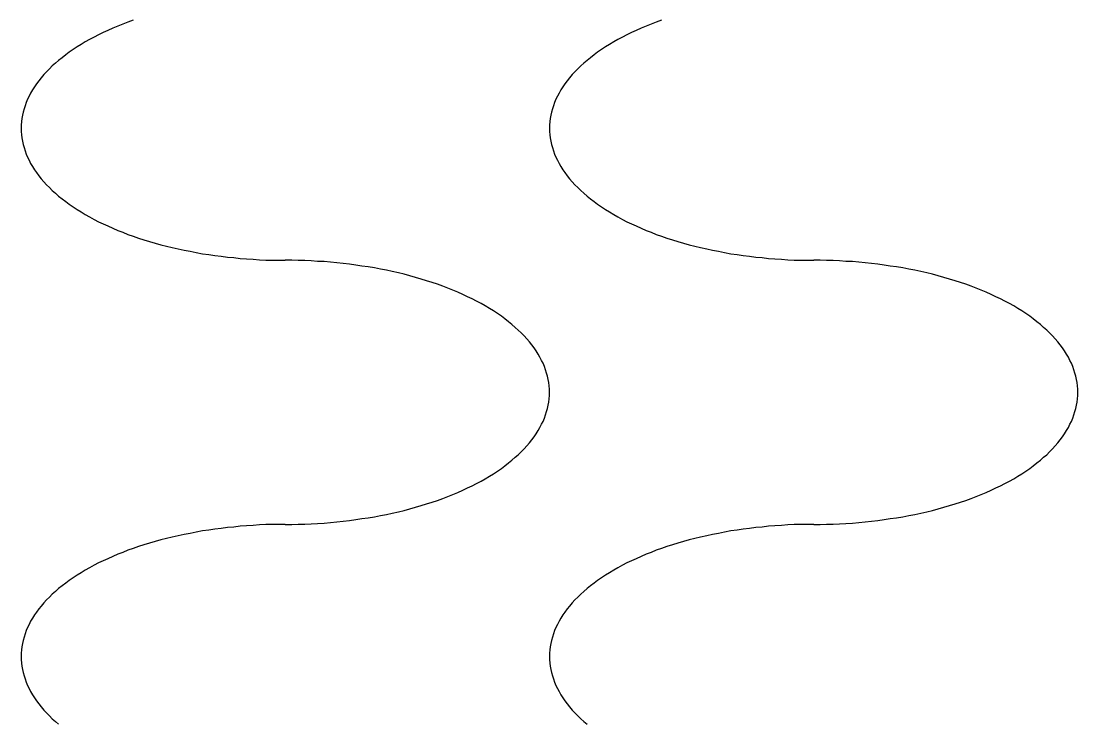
# Model space of a CAD drawing. Extents: x 0 to 40, y 0 to 70.
# Drawn here: x 29.6 to 30, y 50.7249 to 50.9905 of the extents above; entities that cross this region are included whole.
import ezdxf

# ---------------------------------------------------------------- set-up
doc = ezdxf.new("R2010")
doc.units = 0
doc.layers.add('AL_FOIL', color=2, linetype='CONTINUOUS')

msp = doc.modelspace()

# ---------------------------------------------------------------- linework, layer by layer
at = {"layer": 'AL_FOIL'}
for p, q in [((29.6366, 50.9887), (29.6347, 50.9879)), ((29.6385, 50.9894), (29.6366, 50.9887)), ((29.6404, 50.9902), (29.6385, 50.9894)), ((29.6424, 50.9909), (29.6404, 50.9902)), ((29.8366, 50.9887), (29.8347, 50.9879)), ((29.8385, 50.9894), (29.8366, 50.9887)), ((29.8404, 50.9902), (29.8385, 50.9894)), ((29.8424, 50.9909), (29.8404, 50.9902)), ((29.6276, 50.9845), (29.6259, 50.9836)), ((29.6293, 50.9854), (29.6276, 50.9845)), ((29.631, 50.9862), (29.6293, 50.9854)), ((29.6328, 50.987), (29.631, 50.9862)), ((29.6347, 50.9879), (29.6328, 50.987)), ((29.8276, 50.9845), (29.8259, 50.9836)), ((29.8293, 50.9854), (29.8276, 50.9845)), ((29.831, 50.9862), (29.8293, 50.9854)), ((29.8328, 50.987), (29.831, 50.9862)), ((29.8347, 50.9879), (29.8328, 50.987)), ((29.6212, 50.9808), (29.6197, 50.9798)), ((29.6227, 50.9817), (29.6212, 50.9808)), ((29.6243, 50.9827), (29.6227, 50.9817)), ((29.6259, 50.9836), (29.6243, 50.9827)), ((29.8212, 50.9808), (29.8197, 50.9798)), ((29.8227, 50.9817), (29.8212, 50.9808)), ((29.8243, 50.9827), (29.8227, 50.9817)), ((29.8259, 50.9836), (29.8243, 50.9827)), ((29.6155, 50.9767), (29.6142, 50.9757)), ((29.6169, 50.9778), (29.6155, 50.9767)), ((29.6182, 50.9788), (29.6169, 50.9778)), ((29.6197, 50.9798), (29.6182, 50.9788)), ((29.8155, 50.9767), (29.8142, 50.9757)), ((29.8169, 50.9778), (29.8155, 50.9767)), ((29.8182, 50.9788), (29.8169, 50.9778)), ((29.8197, 50.9798), (29.8182, 50.9788)), ((29.6107, 50.9725), (29.6096, 50.9714)), ((29.6118, 50.9736), (29.6107, 50.9725)), ((29.613, 50.9746), (29.6118, 50.9736)), ((29.6142, 50.9757), (29.613, 50.9746)), ((29.8107, 50.9725), (29.8096, 50.9714)), ((29.8118, 50.9736), (29.8107, 50.9725)), ((29.813, 50.9746), (29.8118, 50.9736)), ((29.8142, 50.9757), (29.813, 50.9746)), ((29.6067, 50.968), (29.6058, 50.9668)), ((29.6076, 50.9691), (29.6067, 50.968)), ((29.6086, 50.9703), (29.6076, 50.9691)), ((29.6096, 50.9714), (29.6086, 50.9703)), ((29.8067, 50.968), (29.8058, 50.9668)), ((29.8076, 50.9691), (29.8067, 50.968)), ((29.8086, 50.9703), (29.8076, 50.9691)), ((29.8096, 50.9714), (29.8086, 50.9703)), ((29.6043, 50.9645), (29.6036, 50.9633)), ((29.605, 50.9657), (29.6043, 50.9645)), ((29.6058, 50.9668), (29.605, 50.9657)), ((29.8043, 50.9645), (29.8036, 50.9633)), ((29.805, 50.9657), (29.8043, 50.9645)), ((29.8058, 50.9668), (29.805, 50.9657)), ((29.6024, 50.961), (29.6019, 50.9598)), ((29.603, 50.9621), (29.6024, 50.961)), ((29.6036, 50.9633), (29.603, 50.9621)), ((29.8024, 50.961), (29.8019, 50.9598)), ((29.803, 50.9621), (29.8024, 50.961)), ((29.8036, 50.9633), (29.803, 50.9621)), ((29.6008, 50.9561), (29.6005, 50.9549)), ((29.6011, 50.9573), (29.6008, 50.9561)), ((29.6015, 50.9585), (29.6011, 50.9573)), ((29.6019, 50.9598), (29.6015, 50.9585)), ((29.8008, 50.9561), (29.8005, 50.9549)), ((29.8011, 50.9573), (29.8008, 50.9561)), ((29.8015, 50.9585), (29.8011, 50.9573)), ((29.8019, 50.9598), (29.8015, 50.9585)), ((29.6001, 50.9525), (29.6, 50.9512)), ((29.6003, 50.9537), (29.6001, 50.9525)), ((29.6005, 50.9549), (29.6003, 50.9537)), ((29.8001, 50.9525), (29.8, 50.9512)), ((29.8003, 50.9537), (29.8001, 50.9525)), ((29.8005, 50.9549), (29.8003, 50.9537)), ((29.6, 50.9512), (29.6, 50.95)), ((29.6, 50.95), (29.6, 50.9488)), ((29.6, 50.9488), (29.6001, 50.9475)), ((29.8, 50.9512), (29.8, 50.95)), ((29.8, 50.95), (29.8, 50.9488)), ((29.8, 50.9488), (29.8001, 50.9475)), ((29.6001, 50.9475), (29.6003, 50.9463)), ((29.6003, 50.9463), (29.6005, 50.9451)), ((29.6005, 50.9451), (29.6008, 50.9439)), ((29.8001, 50.9475), (29.8003, 50.9463)), ((29.8003, 50.9463), (29.8005, 50.9451)), ((29.8005, 50.9451), (29.8008, 50.9439)), ((29.6008, 50.9439), (29.6011, 50.9427)), ((29.6011, 50.9427), (29.6015, 50.9415)), ((29.6015, 50.9415), (29.6019, 50.9402)), ((29.6019, 50.9402), (29.6024, 50.939)), ((29.8008, 50.9439), (29.8011, 50.9427)), ((29.8011, 50.9427), (29.8015, 50.9415)), ((29.8015, 50.9415), (29.8019, 50.9402)), ((29.8019, 50.9402), (29.8024, 50.939)), ((29.6024, 50.939), (29.603, 50.9379)), ((29.603, 50.9379), (29.6036, 50.9367)), ((29.6036, 50.9367), (29.6043, 50.9355)), ((29.8024, 50.939), (29.803, 50.9379)), ((29.803, 50.9379), (29.8036, 50.9367)), ((29.8036, 50.9367), (29.8043, 50.9355)), ((29.6043, 50.9355), (29.605, 50.9343)), ((29.605, 50.9343), (29.6058, 50.9332)), ((29.6058, 50.9332), (29.6067, 50.932)), ((29.6067, 50.932), (29.6076, 50.9309)), ((29.8043, 50.9355), (29.805, 50.9343)), ((29.805, 50.9343), (29.8058, 50.9332)), ((29.8058, 50.9332), (29.8067, 50.932)), ((29.8067, 50.932), (29.8076, 50.9309)), ((29.6076, 50.9309), (29.6086, 50.9297)), ((29.6086, 50.9297), (29.6096, 50.9286)), ((29.6096, 50.9286), (29.6107, 50.9275)), ((29.8076, 50.9309), (29.8086, 50.9297)), ((29.8086, 50.9297), (29.8096, 50.9286)), ((29.8096, 50.9286), (29.8107, 50.9275)), ((29.6107, 50.9275), (29.6118, 50.9264)), ((29.6118, 50.9264), (29.613, 50.9254)), ((29.613, 50.9254), (29.6142, 50.9243)), ((29.6142, 50.9243), (29.6155, 50.9233)), ((29.8107, 50.9275), (29.8118, 50.9264)), ((29.8118, 50.9264), (29.813, 50.9254)), ((29.813, 50.9254), (29.8142, 50.9243)), ((29.8142, 50.9243), (29.8155, 50.9233)), ((29.6155, 50.9233), (29.6169, 50.9222)), ((29.6169, 50.9222), (29.6182, 50.9212)), ((29.6182, 50.9212), (29.6197, 50.9202)), ((29.6197, 50.9202), (29.6212, 50.9192)), ((29.8155, 50.9233), (29.8169, 50.9222)), ((29.8169, 50.9222), (29.8182, 50.9212)), ((29.8182, 50.9212), (29.8197, 50.9202)), ((29.8197, 50.9202), (29.8212, 50.9192)), ((29.6212, 50.9192), (29.6227, 50.9183)), ((29.6227, 50.9183), (29.6243, 50.9173)), ((29.6243, 50.9173), (29.6259, 50.9164)), ((29.6259, 50.9164), (29.6276, 50.9155)), ((29.8212, 50.9192), (29.8227, 50.9183)), ((29.8227, 50.9183), (29.8243, 50.9173)), ((29.8243, 50.9173), (29.8259, 50.9164)), ((29.8259, 50.9164), (29.8276, 50.9155)), ((29.6276, 50.9155), (29.6293, 50.9146)), ((29.6293, 50.9146), (29.631, 50.9138)), ((29.631, 50.9138), (29.6328, 50.913)), ((29.6328, 50.913), (29.6347, 50.9121)), ((29.6347, 50.9121), (29.6366, 50.9113)), ((29.8276, 50.9155), (29.8293, 50.9146)), ((29.8293, 50.9146), (29.831, 50.9138)), ((29.831, 50.9138), (29.8328, 50.913)), ((29.8328, 50.913), (29.8347, 50.9121)), ((29.8347, 50.9121), (29.8366, 50.9113)), ((29.6366, 50.9113), (29.6385, 50.9106)), ((29.6385, 50.9106), (29.6404, 50.9098)), ((29.6404, 50.9098), (29.6424, 50.9091)), ((29.6424, 50.9091), (29.6444, 50.9084)), ((29.6444, 50.9084), (29.6465, 50.9078)), ((29.8366, 50.9113), (29.8385, 50.9106)), ((29.8385, 50.9106), (29.8404, 50.9098)), ((29.8404, 50.9098), (29.8424, 50.9091)), ((29.8424, 50.9091), (29.8444, 50.9084)), ((29.8444, 50.9084), (29.8465, 50.9078)), ((29.6465, 50.9078), (29.6486, 50.9071)), ((29.6486, 50.9071), (29.6507, 50.9065)), ((29.6507, 50.9065), (29.6529, 50.9059)), ((29.6529, 50.9059), (29.655, 50.9053)), ((29.655, 50.9053), (29.6572, 50.9048)), ((29.6572, 50.9048), (29.6595, 50.9043)), ((29.6595, 50.9043), (29.6617, 50.9038)), ((29.8465, 50.9078), (29.8486, 50.9071)), ((29.8486, 50.9071), (29.8507, 50.9065)), ((29.8507, 50.9065), (29.8529, 50.9059)), ((29.8529, 50.9059), (29.855, 50.9053)), ((29.855, 50.9053), (29.8572, 50.9048)), ((29.8572, 50.9048), (29.8595, 50.9043)), ((29.8595, 50.9043), (29.8617, 50.9038)), ((29.6617, 50.9038), (29.664, 50.9034)), ((29.664, 50.9034), (29.6663, 50.9029)), ((29.6663, 50.9029), (29.6686, 50.9025)), ((29.6686, 50.9025), (29.671, 50.9022)), ((29.671, 50.9022), (29.6733, 50.9018)), ((29.6733, 50.9018), (29.6757, 50.9015)), ((29.6757, 50.9015), (29.6781, 50.9012)), ((29.6781, 50.9012), (29.6805, 50.901)), ((29.6805, 50.901), (29.6829, 50.9007)), ((29.6829, 50.9007), (29.6853, 50.9005)), ((29.6853, 50.9005), (29.6878, 50.9004)), ((29.6878, 50.9004), (29.6902, 50.9002)), ((29.6902, 50.9002), (29.6926, 50.9001)), ((29.6926, 50.9001), (29.6951, 50.9001)), ((29.6951, 50.9001), (29.6975, 50.9)), ((29.6975, 50.9), (29.7, 50.9)), ((29.7025, 50.9), (29.7, 50.9)), ((29.7049, 50.8999), (29.7025, 50.9)), ((29.8617, 50.9038), (29.864, 50.9034)), ((29.864, 50.9034), (29.8663, 50.9029)), ((29.8663, 50.9029), (29.8686, 50.9025)), ((29.8686, 50.9025), (29.871, 50.9022)), ((29.871, 50.9022), (29.8733, 50.9018)), ((29.8733, 50.9018), (29.8757, 50.9015)), ((29.8757, 50.9015), (29.8781, 50.9012)), ((29.8781, 50.9012), (29.8805, 50.901)), ((29.8805, 50.901), (29.8829, 50.9007)), ((29.8829, 50.9007), (29.8853, 50.9005)), ((29.8853, 50.9005), (29.8878, 50.9004)), ((29.8878, 50.9004), (29.8902, 50.9002)), ((29.8902, 50.9002), (29.8926, 50.9001)), ((29.8926, 50.9001), (29.8951, 50.9001)), ((29.8951, 50.9001), (29.8975, 50.9)), ((29.8975, 50.9), (29.9, 50.9)), ((29.9025, 50.9), (29.9, 50.9)), ((29.9049, 50.8999), (29.9025, 50.9)), ((29.7074, 50.8999), (29.7049, 50.8999)), ((29.7098, 50.8998), (29.7074, 50.8999)), ((29.7122, 50.8996), (29.7098, 50.8998)), ((29.7147, 50.8995), (29.7122, 50.8996)), ((29.7171, 50.8993), (29.7147, 50.8995)), ((29.7195, 50.899), (29.7171, 50.8993)), ((29.7219, 50.8988), (29.7195, 50.899)), ((29.7243, 50.8985), (29.7219, 50.8988)), ((29.7267, 50.8982), (29.7243, 50.8985)), ((29.729, 50.8978), (29.7267, 50.8982)), ((29.7314, 50.8975), (29.729, 50.8978)), ((29.7337, 50.8971), (29.7314, 50.8975)), ((29.736, 50.8966), (29.7337, 50.8971)), ((29.7383, 50.8962), (29.736, 50.8966)), ((29.7405, 50.8957), (29.7383, 50.8962)), ((29.9074, 50.8999), (29.9049, 50.8999)), ((29.9098, 50.8998), (29.9074, 50.8999)), ((29.9122, 50.8996), (29.9098, 50.8998)), ((29.9147, 50.8995), (29.9122, 50.8996)), ((29.9171, 50.8993), (29.9147, 50.8995)), ((29.9195, 50.899), (29.9171, 50.8993)), ((29.9219, 50.8988), (29.9195, 50.899)), ((29.9243, 50.8985), (29.9219, 50.8988)), ((29.9267, 50.8982), (29.9243, 50.8985)), ((29.929, 50.8978), (29.9267, 50.8982)), ((29.9314, 50.8975), (29.929, 50.8978)), ((29.9337, 50.8971), (29.9314, 50.8975)), ((29.936, 50.8966), (29.9337, 50.8971)), ((29.9383, 50.8962), (29.936, 50.8966)), ((29.9405, 50.8957), (29.9383, 50.8962)), ((29.7428, 50.8952), (29.7405, 50.8957)), ((29.745, 50.8947), (29.7428, 50.8952)), ((29.7471, 50.8941), (29.745, 50.8947)), ((29.7493, 50.8935), (29.7471, 50.8941)), ((29.7514, 50.8929), (29.7493, 50.8935)), ((29.7535, 50.8922), (29.7514, 50.8929)), ((29.7556, 50.8916), (29.7535, 50.8922)), ((29.9428, 50.8952), (29.9405, 50.8957)), ((29.945, 50.8947), (29.9428, 50.8952)), ((29.9471, 50.8941), (29.945, 50.8947)), ((29.9493, 50.8935), (29.9471, 50.8941)), ((29.9514, 50.8929), (29.9493, 50.8935)), ((29.9535, 50.8922), (29.9514, 50.8929)), ((29.9556, 50.8916), (29.9535, 50.8922)), ((29.7576, 50.8909), (29.7556, 50.8916)), ((29.7596, 50.8902), (29.7576, 50.8909)), ((29.7615, 50.8894), (29.7596, 50.8902)), ((29.7634, 50.8887), (29.7615, 50.8894)), ((29.7653, 50.8879), (29.7634, 50.8887)), ((29.9576, 50.8909), (29.9556, 50.8916)), ((29.9596, 50.8902), (29.9576, 50.8909)), ((29.9615, 50.8894), (29.9596, 50.8902)), ((29.9634, 50.8887), (29.9615, 50.8894)), ((29.9653, 50.8879), (29.9634, 50.8887)), ((29.7672, 50.887), (29.7653, 50.8879)), ((29.769, 50.8862), (29.7672, 50.887)), ((29.7707, 50.8854), (29.769, 50.8862)), ((29.7724, 50.8845), (29.7707, 50.8854)), ((29.7741, 50.8836), (29.7724, 50.8845)), ((29.9672, 50.887), (29.9653, 50.8879)), ((29.969, 50.8862), (29.9672, 50.887)), ((29.9707, 50.8854), (29.969, 50.8862)), ((29.9724, 50.8845), (29.9707, 50.8854)), ((29.9741, 50.8836), (29.9724, 50.8845)), ((29.7757, 50.8827), (29.7741, 50.8836)), ((29.7773, 50.8817), (29.7757, 50.8827)), ((29.7788, 50.8808), (29.7773, 50.8817)), ((29.7803, 50.8798), (29.7788, 50.8808)), ((29.9757, 50.8827), (29.9741, 50.8836)), ((29.9773, 50.8817), (29.9757, 50.8827)), ((29.9788, 50.8808), (29.9773, 50.8817)), ((29.9803, 50.8798), (29.9788, 50.8808)), ((29.7818, 50.8788), (29.7803, 50.8798)), ((29.7831, 50.8778), (29.7818, 50.8788)), ((29.7845, 50.8767), (29.7831, 50.8778)), ((29.7858, 50.8757), (29.7845, 50.8767)), ((29.9818, 50.8788), (29.9803, 50.8798)), ((29.9831, 50.8778), (29.9818, 50.8788)), ((29.9845, 50.8767), (29.9831, 50.8778)), ((29.9858, 50.8757), (29.9845, 50.8767)), ((29.787, 50.8746), (29.7858, 50.8757)), ((29.7882, 50.8736), (29.787, 50.8746)), ((29.7893, 50.8725), (29.7882, 50.8736)), ((29.7904, 50.8714), (29.7893, 50.8725)), ((29.987, 50.8746), (29.9858, 50.8757)), ((29.9882, 50.8736), (29.987, 50.8746)), ((29.9893, 50.8725), (29.9882, 50.8736)), ((29.9904, 50.8714), (29.9893, 50.8725)), ((29.7914, 50.8703), (29.7904, 50.8714)), ((29.7924, 50.8691), (29.7914, 50.8703)), ((29.7933, 50.868), (29.7924, 50.8691)), ((29.7942, 50.8668), (29.7933, 50.868)), ((29.9914, 50.8703), (29.9904, 50.8714)), ((29.9924, 50.8691), (29.9914, 50.8703)), ((29.9933, 50.868), (29.9924, 50.8691)), ((29.9942, 50.8668), (29.9933, 50.868)), ((29.795, 50.8657), (29.7942, 50.8668)), ((29.7957, 50.8645), (29.795, 50.8657)), ((29.7964, 50.8633), (29.7957, 50.8645)), ((29.995, 50.8657), (29.9942, 50.8668)), ((29.9957, 50.8645), (29.995, 50.8657)), ((29.9964, 50.8633), (29.9957, 50.8645)), ((29.797, 50.8621), (29.7964, 50.8633)), ((29.7976, 50.861), (29.797, 50.8621)), ((29.7981, 50.8598), (29.7976, 50.861)), ((29.997, 50.8621), (29.9964, 50.8633)), ((29.9976, 50.861), (29.997, 50.8621)), ((29.9981, 50.8598), (29.9976, 50.861)), ((29.7985, 50.8585), (29.7981, 50.8598)), ((29.7989, 50.8573), (29.7985, 50.8585)), ((29.7992, 50.8561), (29.7989, 50.8573)), ((29.7995, 50.8549), (29.7992, 50.8561)), ((29.9985, 50.8585), (29.9981, 50.8598)), ((29.9989, 50.8573), (29.9985, 50.8585)), ((29.9992, 50.8561), (29.9989, 50.8573)), ((29.9995, 50.8549), (29.9992, 50.8561)), ((29.7997, 50.8537), (29.7995, 50.8549)), ((29.7999, 50.8525), (29.7997, 50.8537)), ((29.8, 50.8512), (29.7999, 50.8525)), ((29.9997, 50.8537), (29.9995, 50.8549)), ((29.9999, 50.8525), (29.9997, 50.8537)), ((30, 50.8512), (29.9999, 50.8525)), ((29.7999, 50.8475), (29.8, 50.8488)), ((29.8, 50.85), (29.8, 50.8512)), ((29.8, 50.8488), (29.8, 50.85)), ((29.9999, 50.8475), (30, 50.8488)), ((30, 50.85), (30, 50.8512)), ((30, 50.8488), (30, 50.85)), ((29.7992, 50.8439), (29.7995, 50.8451)), ((29.7995, 50.8451), (29.7997, 50.8463)), ((29.7997, 50.8463), (29.7999, 50.8475)), ((29.9992, 50.8439), (29.9995, 50.8451)), ((29.9995, 50.8451), (29.9997, 50.8463)), ((29.9997, 50.8463), (29.9999, 50.8475)), ((29.7976, 50.839), (29.7981, 50.8402)), ((29.7981, 50.8402), (29.7985, 50.8415)), ((29.7985, 50.8415), (29.7989, 50.8427)), ((29.7989, 50.8427), (29.7992, 50.8439)), ((29.9976, 50.839), (29.9981, 50.8402)), ((29.9981, 50.8402), (29.9985, 50.8415)), ((29.9985, 50.8415), (29.9989, 50.8427)), ((29.9989, 50.8427), (29.9992, 50.8439)), ((29.7957, 50.8355), (29.7964, 50.8367)), ((29.7964, 50.8367), (29.797, 50.8379)), ((29.797, 50.8379), (29.7976, 50.839)), ((29.9957, 50.8355), (29.9964, 50.8367)), ((29.9964, 50.8367), (29.997, 50.8379)), ((29.997, 50.8379), (29.9976, 50.839)), ((29.7924, 50.8309), (29.7933, 50.832)), ((29.7933, 50.832), (29.7942, 50.8332)), ((29.7942, 50.8332), (29.795, 50.8343)), ((29.795, 50.8343), (29.7957, 50.8355)), ((29.9924, 50.8309), (29.9933, 50.832)), ((29.9933, 50.832), (29.9942, 50.8332)), ((29.9942, 50.8332), (29.995, 50.8343)), ((29.995, 50.8343), (29.9957, 50.8355)), ((29.7893, 50.8275), (29.7904, 50.8286)), ((29.7904, 50.8286), (29.7914, 50.8297)), ((29.7914, 50.8297), (29.7924, 50.8309)), ((29.9893, 50.8275), (29.9904, 50.8286)), ((29.9904, 50.8286), (29.9914, 50.8297)), ((29.9914, 50.8297), (29.9924, 50.8309)), ((29.7845, 50.8233), (29.7858, 50.8243)), ((29.7858, 50.8243), (29.787, 50.8254)), ((29.787, 50.8254), (29.7882, 50.8264)), ((29.7882, 50.8264), (29.7893, 50.8275)), ((29.9845, 50.8233), (29.9858, 50.8243)), ((29.9858, 50.8243), (29.987, 50.8254)), ((29.987, 50.8254), (29.9882, 50.8264)), ((29.9882, 50.8264), (29.9893, 50.8275)), ((29.7788, 50.8192), (29.7803, 50.8202)), ((29.7803, 50.8202), (29.7818, 50.8212)), ((29.7818, 50.8212), (29.7831, 50.8222)), ((29.7831, 50.8222), (29.7845, 50.8233)), ((29.9788, 50.8192), (29.9803, 50.8202)), ((29.9803, 50.8202), (29.9818, 50.8212)), ((29.9818, 50.8212), (29.9831, 50.8222)), ((29.9831, 50.8222), (29.9845, 50.8233)), ((29.7724, 50.8155), (29.7741, 50.8164)), ((29.7741, 50.8164), (29.7757, 50.8173)), ((29.7757, 50.8173), (29.7773, 50.8183)), ((29.7773, 50.8183), (29.7788, 50.8192)), ((29.9724, 50.8155), (29.9741, 50.8164)), ((29.9741, 50.8164), (29.9757, 50.8173)), ((29.9757, 50.8173), (29.9773, 50.8183)), ((29.9773, 50.8183), (29.9788, 50.8192)), ((29.7634, 50.8113), (29.7653, 50.8121)), ((29.7653, 50.8121), (29.7672, 50.813)), ((29.7672, 50.813), (29.769, 50.8138)), ((29.769, 50.8138), (29.7707, 50.8146)), ((29.7707, 50.8146), (29.7724, 50.8155)), ((29.9634, 50.8113), (29.9653, 50.8121)), ((29.9653, 50.8121), (29.9672, 50.813)), ((29.9672, 50.813), (29.969, 50.8138)), ((29.969, 50.8138), (29.9707, 50.8146)), ((29.9707, 50.8146), (29.9724, 50.8155)), ((29.7535, 50.8078), (29.7556, 50.8084)), ((29.7556, 50.8084), (29.7576, 50.8091)), ((29.7576, 50.8091), (29.7596, 50.8098)), ((29.7596, 50.8098), (29.7615, 50.8106)), ((29.7615, 50.8106), (29.7634, 50.8113)), ((29.9535, 50.8078), (29.9556, 50.8084)), ((29.9556, 50.8084), (29.9576, 50.8091)), ((29.9576, 50.8091), (29.9596, 50.8098)), ((29.9596, 50.8098), (29.9615, 50.8106)), ((29.9615, 50.8106), (29.9634, 50.8113)), ((29.7383, 50.8038), (29.7405, 50.8043)), ((29.7405, 50.8043), (29.7428, 50.8048)), ((29.7428, 50.8048), (29.745, 50.8053)), ((29.745, 50.8053), (29.7471, 50.8059)), ((29.7471, 50.8059), (29.7493, 50.8065)), ((29.7493, 50.8065), (29.7514, 50.8071)), ((29.7514, 50.8071), (29.7535, 50.8078)), ((29.9383, 50.8038), (29.9405, 50.8043)), ((29.9405, 50.8043), (29.9428, 50.8048)), ((29.9428, 50.8048), (29.945, 50.8053)), ((29.945, 50.8053), (29.9471, 50.8059)), ((29.9471, 50.8059), (29.9493, 50.8065)), ((29.9493, 50.8065), (29.9514, 50.8071)), ((29.9514, 50.8071), (29.9535, 50.8078)), ((29.6975, 50.8), (29.6951, 50.7999)), ((29.7, 50.8), (29.6975, 50.8)), ((29.7, 50.8), (29.7025, 50.8)), ((29.7025, 50.8), (29.7049, 50.8001)), ((29.7049, 50.8001), (29.7074, 50.8001)), ((29.7074, 50.8001), (29.7098, 50.8002)), ((29.7098, 50.8002), (29.7122, 50.8004)), ((29.7122, 50.8004), (29.7147, 50.8005)), ((29.7147, 50.8005), (29.7171, 50.8007)), ((29.7171, 50.8007), (29.7195, 50.801)), ((29.7195, 50.801), (29.7219, 50.8012)), ((29.7219, 50.8012), (29.7243, 50.8015)), ((29.7243, 50.8015), (29.7267, 50.8018)), ((29.7267, 50.8018), (29.729, 50.8022)), ((29.729, 50.8022), (29.7314, 50.8025)), ((29.7314, 50.8025), (29.7337, 50.8029)), ((29.7337, 50.8029), (29.736, 50.8034)), ((29.736, 50.8034), (29.7383, 50.8038)), ((29.8975, 50.8), (29.8951, 50.7999)), ((29.9, 50.8), (29.8975, 50.8)), ((29.9, 50.8), (29.9025, 50.8)), ((29.9025, 50.8), (29.9049, 50.8001)), ((29.9049, 50.8001), (29.9074, 50.8001)), ((29.9074, 50.8001), (29.9098, 50.8002)), ((29.9098, 50.8002), (29.9122, 50.8004)), ((29.9122, 50.8004), (29.9147, 50.8005)), ((29.9147, 50.8005), (29.9171, 50.8007)), ((29.9171, 50.8007), (29.9195, 50.801)), ((29.9195, 50.801), (29.9219, 50.8012)), ((29.9219, 50.8012), (29.9243, 50.8015)), ((29.9243, 50.8015), (29.9267, 50.8018)), ((29.9267, 50.8018), (29.929, 50.8022)), ((29.929, 50.8022), (29.9314, 50.8025)), ((29.9314, 50.8025), (29.9337, 50.8029)), ((29.9337, 50.8029), (29.936, 50.8034)), ((29.936, 50.8034), (29.9383, 50.8038)), ((29.6617, 50.7962), (29.6595, 50.7957)), ((29.664, 50.7966), (29.6617, 50.7962)), ((29.6663, 50.7971), (29.664, 50.7966)), ((29.6686, 50.7975), (29.6663, 50.7971)), ((29.671, 50.7978), (29.6686, 50.7975)), ((29.6733, 50.7982), (29.671, 50.7978)), ((29.6757, 50.7985), (29.6733, 50.7982)), ((29.6781, 50.7988), (29.6757, 50.7985)), ((29.6805, 50.799), (29.6781, 50.7988)), ((29.6829, 50.7993), (29.6805, 50.799)), ((29.6853, 50.7995), (29.6829, 50.7993)), ((29.6878, 50.7996), (29.6853, 50.7995)), ((29.6902, 50.7998), (29.6878, 50.7996)), ((29.6926, 50.7999), (29.6902, 50.7998)), ((29.6951, 50.7999), (29.6926, 50.7999)), ((29.8617, 50.7962), (29.8595, 50.7957)), ((29.864, 50.7966), (29.8617, 50.7962)), ((29.8663, 50.7971), (29.864, 50.7966)), ((29.8686, 50.7975), (29.8663, 50.7971)), ((29.871, 50.7978), (29.8686, 50.7975)), ((29.8733, 50.7982), (29.871, 50.7978)), ((29.8757, 50.7985), (29.8733, 50.7982)), ((29.8781, 50.7988), (29.8757, 50.7985)), ((29.8805, 50.799), (29.8781, 50.7988)), ((29.8829, 50.7993), (29.8805, 50.799)), ((29.8853, 50.7995), (29.8829, 50.7993)), ((29.8878, 50.7996), (29.8853, 50.7995)), ((29.8902, 50.7998), (29.8878, 50.7996)), ((29.8926, 50.7999), (29.8902, 50.7998)), ((29.8951, 50.7999), (29.8926, 50.7999)), ((29.6465, 50.7922), (29.6444, 50.7916)), ((29.6486, 50.7929), (29.6465, 50.7922)), ((29.6507, 50.7935), (29.6486, 50.7929)), ((29.6529, 50.7941), (29.6507, 50.7935)), ((29.655, 50.7947), (29.6529, 50.7941)), ((29.6572, 50.7952), (29.655, 50.7947)), ((29.6595, 50.7957), (29.6572, 50.7952)), ((29.8465, 50.7922), (29.8444, 50.7916)), ((29.8486, 50.7929), (29.8465, 50.7922)), ((29.8507, 50.7935), (29.8486, 50.7929)), ((29.8529, 50.7941), (29.8507, 50.7935)), ((29.855, 50.7947), (29.8529, 50.7941)), ((29.8572, 50.7952), (29.855, 50.7947)), ((29.8595, 50.7957), (29.8572, 50.7952)), ((29.6366, 50.7887), (29.6347, 50.7879)), ((29.6385, 50.7894), (29.6366, 50.7887)), ((29.6404, 50.7902), (29.6385, 50.7894)), ((29.6424, 50.7909), (29.6404, 50.7902)), ((29.6444, 50.7916), (29.6424, 50.7909)), ((29.8366, 50.7887), (29.8347, 50.7879)), ((29.8385, 50.7894), (29.8366, 50.7887)), ((29.8404, 50.7902), (29.8385, 50.7894)), ((29.8424, 50.7909), (29.8404, 50.7902)), ((29.8444, 50.7916), (29.8424, 50.7909)), ((29.6276, 50.7845), (29.6259, 50.7836)), ((29.6293, 50.7854), (29.6276, 50.7845)), ((29.631, 50.7862), (29.6293, 50.7854)), ((29.6328, 50.787), (29.631, 50.7862)), ((29.6347, 50.7879), (29.6328, 50.787)), ((29.8276, 50.7845), (29.8259, 50.7836)), ((29.8293, 50.7854), (29.8276, 50.7845)), ((29.831, 50.7862), (29.8293, 50.7854)), ((29.8328, 50.787), (29.831, 50.7862)), ((29.8347, 50.7879), (29.8328, 50.787)), ((29.6212, 50.7808), (29.6197, 50.7798)), ((29.6227, 50.7817), (29.6212, 50.7808)), ((29.6243, 50.7827), (29.6227, 50.7817)), ((29.6259, 50.7836), (29.6243, 50.7827)), ((29.8212, 50.7808), (29.8197, 50.7798)), ((29.8227, 50.7817), (29.8212, 50.7808)), ((29.8243, 50.7827), (29.8227, 50.7817)), ((29.8259, 50.7836), (29.8243, 50.7827)), ((29.6155, 50.7767), (29.6142, 50.7757)), ((29.6169, 50.7778), (29.6155, 50.7767)), ((29.6182, 50.7788), (29.6169, 50.7778)), ((29.6197, 50.7798), (29.6182, 50.7788)), ((29.8155, 50.7767), (29.8142, 50.7757)), ((29.8169, 50.7778), (29.8155, 50.7767)), ((29.8182, 50.7788), (29.8169, 50.7778)), ((29.8197, 50.7798), (29.8182, 50.7788)), ((29.6107, 50.7725), (29.6096, 50.7714)), ((29.6118, 50.7736), (29.6107, 50.7725)), ((29.613, 50.7746), (29.6118, 50.7736)), ((29.6142, 50.7757), (29.613, 50.7746)), ((29.8107, 50.7725), (29.8096, 50.7714)), ((29.8118, 50.7736), (29.8107, 50.7725)), ((29.813, 50.7746), (29.8118, 50.7736)), ((29.8142, 50.7757), (29.813, 50.7746)), ((29.6067, 50.768), (29.6058, 50.7668)), ((29.6076, 50.7691), (29.6067, 50.768)), ((29.6086, 50.7703), (29.6076, 50.7691)), ((29.6096, 50.7714), (29.6086, 50.7703)), ((29.8067, 50.768), (29.8058, 50.7668)), ((29.8076, 50.7691), (29.8067, 50.768)), ((29.8086, 50.7703), (29.8076, 50.7691)), ((29.8096, 50.7714), (29.8086, 50.7703)), ((29.6043, 50.7645), (29.6036, 50.7633)), ((29.605, 50.7657), (29.6043, 50.7645)), ((29.6058, 50.7668), (29.605, 50.7657)), ((29.8043, 50.7645), (29.8036, 50.7633)), ((29.805, 50.7657), (29.8043, 50.7645)), ((29.8058, 50.7668), (29.805, 50.7657)), ((29.6024, 50.761), (29.6019, 50.7598)), ((29.603, 50.7621), (29.6024, 50.761)), ((29.6036, 50.7633), (29.603, 50.7621)), ((29.8024, 50.761), (29.8019, 50.7598)), ((29.803, 50.7621), (29.8024, 50.761)), ((29.8036, 50.7633), (29.803, 50.7621)), ((29.6008, 50.7561), (29.6005, 50.7549)), ((29.6011, 50.7573), (29.6008, 50.7561)), ((29.6015, 50.7585), (29.6011, 50.7573)), ((29.6019, 50.7598), (29.6015, 50.7585)), ((29.8008, 50.7561), (29.8005, 50.7549)), ((29.8011, 50.7573), (29.8008, 50.7561)), ((29.8015, 50.7585), (29.8011, 50.7573)), ((29.8019, 50.7598), (29.8015, 50.7585)), ((29.6001, 50.7525), (29.6, 50.7512)), ((29.6003, 50.7537), (29.6001, 50.7525)), ((29.6005, 50.7549), (29.6003, 50.7537)), ((29.8001, 50.7525), (29.8, 50.7512)), ((29.8003, 50.7537), (29.8001, 50.7525)), ((29.8005, 50.7549), (29.8003, 50.7537)), ((29.6, 50.7512), (29.6, 50.75)), ((29.6, 50.75), (29.6, 50.7488)), ((29.6, 50.7488), (29.6001, 50.7475)), ((29.8, 50.7512), (29.8, 50.75)), ((29.8, 50.75), (29.8, 50.7488)), ((29.8, 50.7488), (29.8001, 50.7475)), ((29.6001, 50.7475), (29.6003, 50.7463)), ((29.6003, 50.7463), (29.6005, 50.7451)), ((29.6005, 50.7451), (29.6008, 50.7439)), ((29.8001, 50.7475), (29.8003, 50.7463)), ((29.8003, 50.7463), (29.8005, 50.7451)), ((29.8005, 50.7451), (29.8008, 50.7439)), ((29.6008, 50.7439), (29.6011, 50.7427)), ((29.6011, 50.7427), (29.6015, 50.7415)), ((29.6015, 50.7415), (29.6019, 50.7402)), ((29.6019, 50.7402), (29.6024, 50.739)), ((29.8008, 50.7439), (29.8011, 50.7427)), ((29.8011, 50.7427), (29.8015, 50.7415)), ((29.8015, 50.7415), (29.8019, 50.7402)), ((29.8019, 50.7402), (29.8024, 50.739)), ((29.6024, 50.739), (29.603, 50.7379)), ((29.603, 50.7379), (29.6036, 50.7367)), ((29.6036, 50.7367), (29.6043, 50.7355)), ((29.8024, 50.739), (29.803, 50.7379)), ((29.803, 50.7379), (29.8036, 50.7367)), ((29.8036, 50.7367), (29.8043, 50.7355)), ((29.6043, 50.7355), (29.605, 50.7343)), ((29.605, 50.7343), (29.6058, 50.7332)), ((29.6058, 50.7332), (29.6067, 50.732)), ((29.6067, 50.732), (29.6076, 50.7309)), ((29.8043, 50.7355), (29.805, 50.7343)), ((29.805, 50.7343), (29.8058, 50.7332)), ((29.8058, 50.7332), (29.8067, 50.732)), ((29.8067, 50.732), (29.8076, 50.7309)), ((29.6076, 50.7309), (29.6086, 50.7297)), ((29.6086, 50.7297), (29.6096, 50.7286)), ((29.6096, 50.7286), (29.6107, 50.7275)), ((29.8076, 50.7309), (29.8086, 50.7297)), ((29.8086, 50.7297), (29.8096, 50.7286)), ((29.8096, 50.7286), (29.8107, 50.7275)), ((29.6107, 50.7275), (29.6118, 50.7264)), ((29.6118, 50.7264), (29.613, 50.7254)), ((29.613, 50.7254), (29.6142, 50.7243)), ((29.8107, 50.7275), (29.8118, 50.7264)), ((29.8118, 50.7264), (29.813, 50.7254)), ((29.813, 50.7254), (29.8142, 50.7243))]:
    msp.add_line(p, q, dxfattribs=at)

doc.saveas('drawing.dxf')
